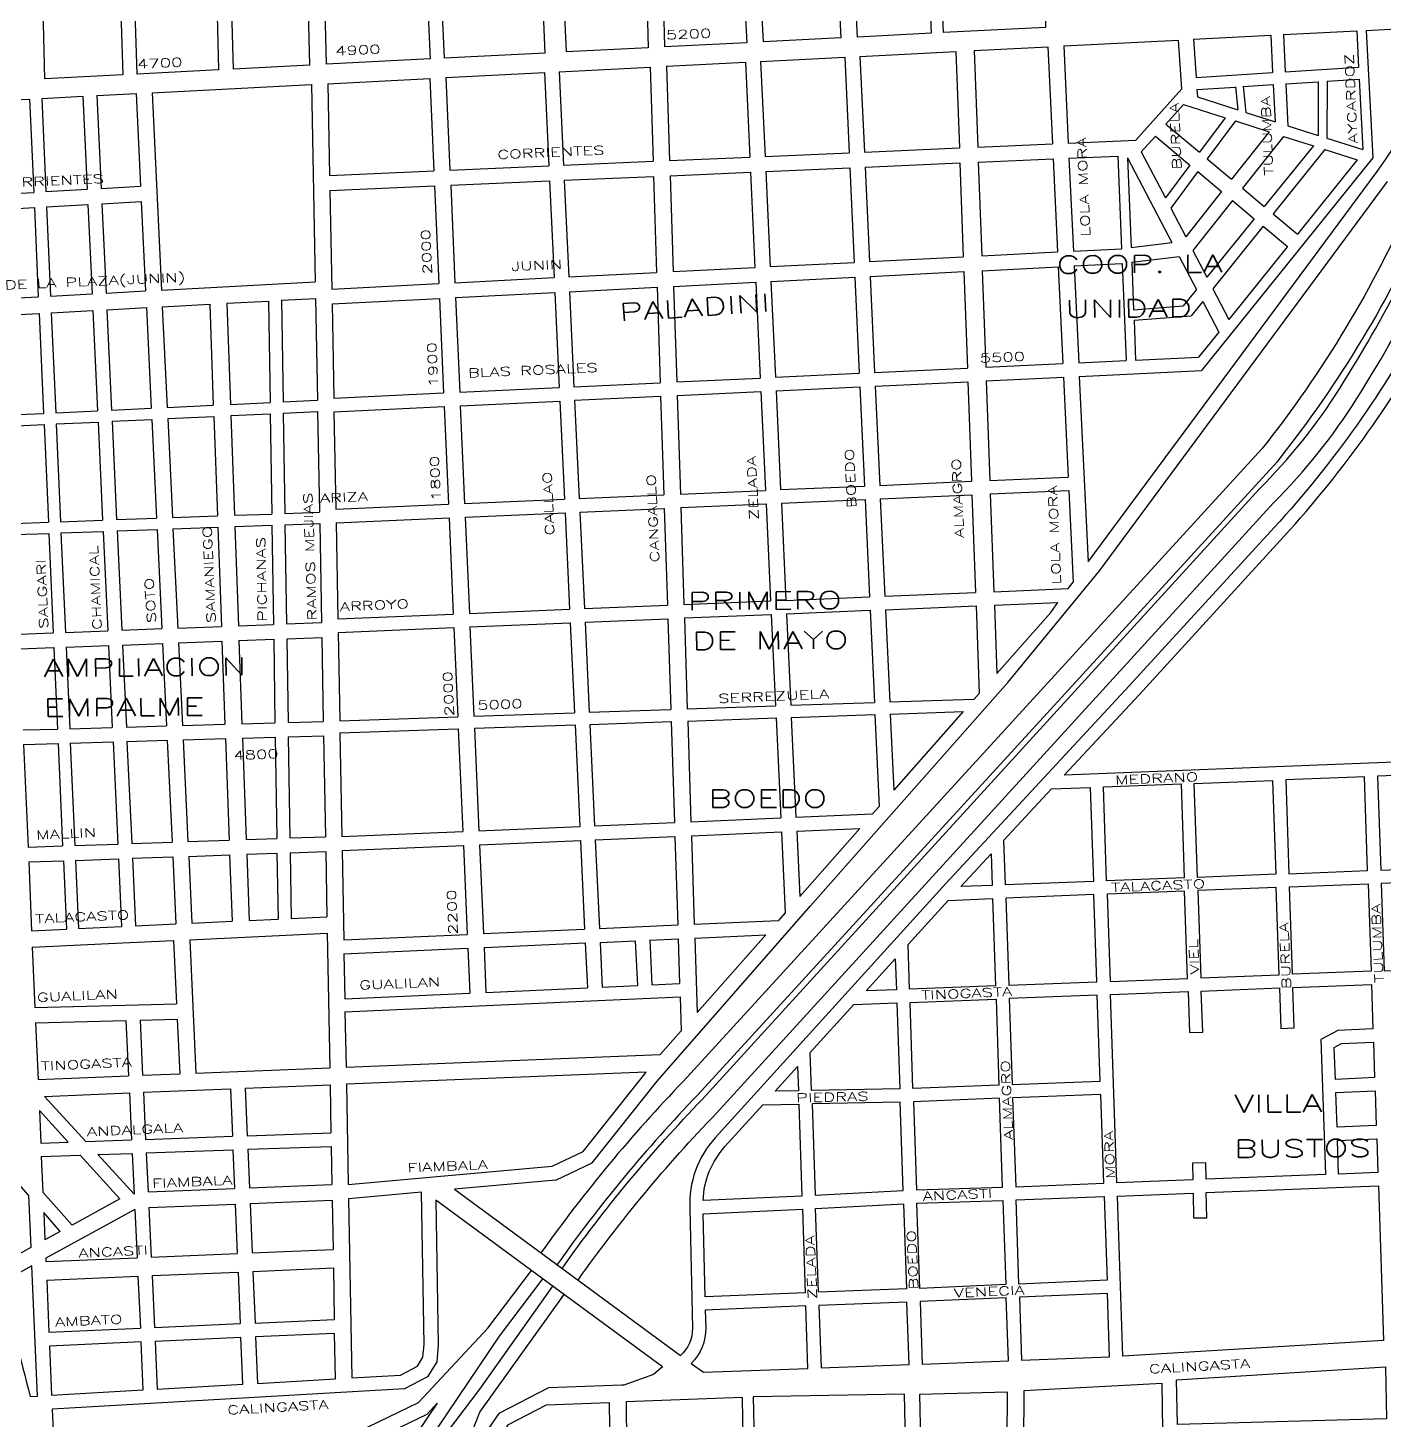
# Model space of a CAD drawing. Header units: millimetres. Extents: x 4374322 to 4409026, y 6503580 to 6534206.
# Drawn here: x 4393016 to 4394554, y 6521842 to 6523420 of the extents above; entities that cross this region are included whole.
import ezdxf

# ---------------------------------------------------------------- set-up
doc = ezdxf.new("R2010")
doc.units = ezdxf.units.MM
for name, color, linetype in [('LINEA CALLE', 252, 'Continuous'), ('NOMBRE BARRIO', 8, 'Continuous'), ('NOMBRE CALLE', 252, 'Continuous')]:
    doc.layers.add(name, color=color, linetype=linetype)
doc.styles.add('ROMANS', font='romans')

msp = doc.modelspace()

# ---------------------------------------------------------------- linework, layer by layer
at = {"layer": 'LINEA CALLE', "transparency": 33554687}
for p, q in [((4394533.6, 6523417.4), (4394621.1, 6523421.9)), ((4394190.7, 6523399.8), (4394320.3, 6523406.4)), ((4394320.3, 6523406.4), (4394324.1, 6523350.8)), ((4394337.9, 6523407.3), (4394425.5, 6523411.8)), ((4394337.9, 6523407.3), (4394340.8, 6523364.1)), ((4394425.5, 6523411.8), (4394427.6, 6523369.5)), ((4394439.7, 6523412.6), (4394522.9, 6523416.8)), ((4394439.7, 6523412.6), (4394441.8, 6523370.4)), ((4394522.9, 6523416.8), (4394525, 6523375.6)), ((4394533.6, 6523417.4), (4394541, 6523272.9)), ((4393959.7, 6523387.9), (4394068.5, 6523393.5)), ((4393959.7, 6523387.9), (4393964.7, 6523279.3)), ((4394068.5, 6523393.5), (4394072.5, 6523284.1)), ((4394089.3, 6523394.6), (4394172.7, 6523398.8)), ((4394089.3, 6523394.6), (4394093.3, 6523285)), ((4394172.7, 6523398.8), (4394177.9, 6523288.7)), ((4394190.7, 6523399.8), (4394195.9, 6523289.4)), ((4393618.7, 6523370.4), (4393721.7, 6523375.7)), ((4393721.7, 6523375.7), (4393725.1, 6523268.9)), ((4393740.5, 6523376.6), (4393829.8, 6523381.2)), ((4393740.5, 6523376.6), (4393743.9, 6523269.7)), ((4393829.8, 6523381.2), (4393834.9, 6523273.7)), ((4393847.1, 6523382.1), (4393942.4, 6523387)), ((4393847.1, 6523382.1), (4393852.1, 6523274.4)), ((4393942.4, 6523387), (4393947.4, 6523278.6)), ((4394441.8, 6523370.4), (4394525, 6523375.6)), ((4393157.2, 6523346.7), (4393338, 6523356)), ((4393338, 6523356), (4393342.1, 6523132.2)), ((4393356.6, 6523356.9), (4393472.1, 6523362.8)), ((4393356.6, 6523356.9), (4393358.5, 6523252.9)), ((4393472.1, 6523362.8), (4393476.7, 6523258)), ((4393490.4, 6523363.8), (4393601.9, 6523369.5)), ((4393490.4, 6523363.8), (4393494.9, 6523258.8)), ((4393601.9, 6523369.5), (4393606.9, 6523263.7)), ((4393618.7, 6523370.4), (4393623.7, 6523264.5)), ((4394340.8, 6523364.1), (4394427.6, 6523369.5)), ((4394442.5, 6523356.7), (4394479.2, 6523359)), ((4394442.5, 6523356.7), (4394444.9, 6523309.2)), ((4394479.2, 6523359), (4394479, 6523298.3)), ((4394489.4, 6523359.6), (4394489.1, 6523295.1)), ((4394489.4, 6523359.6), (4394525.7, 6523361.9)), ((4394525.7, 6523361.9), (4394529.8, 6523282.1)), ((4393032.1, 6523340.2), (4393078.7, 6523342.6)), ((4393032.1, 6523340.2), (4393036.8, 6523234.5)), ((4393078.7, 6523342.6), (4393083.6, 6523237.2)), ((4393094.5, 6523343.4), (4393139, 6523345.7)), ((4393094.5, 6523343.4), (4393099.5, 6523238.1)), ((4393139, 6523345.7), (4393144.1, 6523240.7)), ((4393157.2, 6523346.7), (4393167.9, 6523122.8)), ((4394324.1, 6523350.8), (4394272.4, 6523292.8)), ((4394341.7, 6523350.4), (4394385.6, 6523353.1)), ((4394341.7, 6523350.4), (4394342.3, 6523341.9)), ((4394342.3, 6523341.9), (4394388.2, 6523327.3)), ((4394385.6, 6523353.2), (4394388.2, 6523327.3)), ((4394394.2, 6523354), (4394397.2, 6523324.4)), ((4394394.3, 6523353.7), (4394428.3, 6523355.8)), ((4394428.3, 6523355.8), (4394430.4, 6523313.8)), ((4392980.2, 6523337.6), (4393018.3, 6523339.5)), ((4393018.3, 6523339.5), (4393023, 6523233.7)), ((4394326.6, 6523333.4), (4394306.6, 6523311)), ((4394326.6, 6523333.4), (4394373.8, 6523318.3)), ((4394397.2, 6523324.4), (4394430.4, 6523313.8)), ((4394306.6, 6523311), (4394344.6, 6523279.2)), ((4394373.8, 6523318.3), (4394344.6, 6523279.2)), ((4394385.5, 6523314.6), (4394353.5, 6523271.7)), ((4394385.5, 6523314.6), (4394423.5, 6523302.5)), ((4394444.9, 6523309.2), (4394479, 6523298.3)), ((4394195.9, 6523289.4), (4394272.4, 6523292.8)), ((4394294.6, 6523297.5), (4394278.7, 6523279.6)), ((4394294.6, 6523297.5), (4394333.8, 6523264.6)), ((4394423.5, 6523302.5), (4394380.9, 6523248.8)), ((4394440, 6523297.2), (4394393.3, 6523238.4)), ((4394440, 6523297.2), (4394473.8, 6523286.5)), ((4394489.1, 6523295.1), (4394529.8, 6523282.1)), ((4393852.1, 6523274.4), (4393947.4, 6523278.6)), ((4393964.7, 6523279.3), (4394072.5, 6523284.1)), ((4394093.3, 6523285), (4394177.9, 6523288.7)), ((4394278.7, 6523279.6), (4394306, 6523227.3)), ((4394473.8, 6523286.5), (4394418, 6523217.8)), ((4394486.7, 6523282.3), (4394428.1, 6523209.3)), ((4394486.7, 6523282.3), (4394523.5, 6523270.6)), ((4393494.9, 6523258.8), (4393606.9, 6523263.7)), ((4393623.7, 6523264.5), (4393725.1, 6523268.9)), ((4393743.9, 6523269.7), (4393834.9, 6523273.7)), ((4393852.9, 6523257.4), (4393948.2, 6523261.5)), ((4393948.2, 6523261.5), (4393953.1, 6523154.3)), ((4393965.5, 6523262.3), (4394073.1, 6523267)), ((4393965.5, 6523262.3), (4393970.4, 6523155.2)), ((4394073.1, 6523267), (4394076.9, 6523160.6)), ((4394093.9, 6523267.9), (4394178.7, 6523271.6)), ((4394093.9, 6523267.9), (4394097.8, 6523161.7)), ((4394178.7, 6523271.6), (4394183.7, 6523166.1)), ((4394196.7, 6523272.4), (4394252.2, 6523274.8)), ((4394196.7, 6523272.4), (4394201.7, 6523167)), ((4394252.2, 6523274.8), (4394256.4, 6523169.8)), ((4394263.1, 6523273), (4394313.3, 6523177)), ((4394263.1, 6523273), (4394267.1, 6523171.3)), ((4394333.8, 6523264.6), (4394306, 6523227.3)), ((4394541, 6523272.9), (4394347, 6523031.6)), ((4394353.5, 6523271.7), (4394380.9, 6523248.8)), ((4394523.5, 6523270.6), (4394455.6, 6523186.2)), ((4393358.5, 6523252.9), (4393476.7, 6523258)), ((4393495.7, 6523241.8), (4393607.7, 6523246.7)), ((4393607.7, 6523246.7), (4393612.9, 6523137)), ((4393624.5, 6523247.4), (4393725.7, 6523251.8)), ((4393624.5, 6523247.4), (4393629.6, 6523137.8)), ((4393725.7, 6523251.8), (4393729.2, 6523142.9)), ((4393744.5, 6523252.6), (4393835.7, 6523256.6)), ((4393744.5, 6523252.6), (4393748, 6523143.9)), ((4393835.7, 6523256.6), (4393840.7, 6523148.6)), ((4393852.9, 6523257.4), (4393858, 6523149.5)), ((4394218.4, 6522814.7), (4394545.9, 6523257.3)), ((4394342.7, 6523257.2), (4394312, 6523215.9)), ((4394342.7, 6523257.2), (4394369.7, 6523234.6)), ((4392984.8, 6523231.5), (4393023, 6523233.7)), ((4393036.8, 6523234.5), (4393083.6, 6523237.2)), ((4393099.5, 6523238.1), (4393144.1, 6523240.7)), ((4393358.8, 6523235.8), (4393477.4, 6523241)), ((4393358.8, 6523235.8), (4393360.8, 6523124.1)), ((4393477.4, 6523241), (4393482.2, 6523130.3)), ((4393495.7, 6523241.8), (4393500.5, 6523131.2)), ((4394369.7, 6523234.6), (4394329, 6523183.4)), ((4394393.3, 6523238.4), (4394418, 6523217.8)), ((4392985.5, 6523214.2), (4393023.8, 6523216.4)), ((4393023.8, 6523216.4), (4393028.2, 6523115.3)), ((4393037.5, 6523217.2), (4393084.4, 6523219.9)), ((4393037.5, 6523217.2), (4393042, 6523116)), ((4393084.4, 6523219.9), (4393089.1, 6523118.6)), ((4393100.3, 6523220.8), (4393144.9, 6523223.4)), ((4393100.3, 6523220.8), (4393105, 6523119.4)), ((4393144.9, 6523223.4), (4393149.8, 6523121.9)), ((4394312, 6523215.9), (4394329, 6523183.4)), ((4394382.1, 6523224.3), (4394337.2, 6523167.7)), ((4394382.1, 6523224.3), (4394406.6, 6523203.7)), ((4394406.6, 6523203.7), (4394352.9, 6523137.6)), ((4394428.1, 6523209.3), (4394455.6, 6523186.2)), ((4394416.7, 6523195.2), (4394359.8, 6523124.4)), ((4394416.7, 6523195.2), (4394444.3, 6523172.2)), ((4394201.7, 6523167), (4394256.4, 6523169.8)), ((4394267.1, 6523171.3), (4394313.3, 6523177)), ((4394337.2, 6523167.7), (4394352.9, 6523137.6)), ((4394444.3, 6523172.2), (4394378, 6523089.6)), ((4393858, 6523149.5), (4393953.1, 6523154.3)), ((4393970.4, 6523155.2), (4394076.9, 6523160.6)), ((4394097.8, 6523161.7), (4394183.7, 6523166.1)), ((4394202.5, 6523150.2), (4394257.1, 6523153)), ((4394257.1, 6523153), (4394261.4, 6523042.9)), ((4394267.8, 6523154.5), (4394321.6, 6523161.1)), ((4394267.8, 6523154.5), (4394270, 6523100.5)), ((4394321.6, 6523161.1), (4394341.3, 6523123.4)), ((4393500.5, 6523131.2), (4393612.9, 6523137)), ((4393629.6, 6523137.8), (4393729.2, 6523142.9)), ((4393748, 6523143.9), (4393840.7, 6523148.6)), ((4393858.8, 6523132.7), (4393953.9, 6523137.6)), ((4393953.9, 6523137.6), (4393958.9, 6523028.6)), ((4393971.2, 6523138.4), (4394077.5, 6523143.9)), ((4393971.2, 6523138.4), (4393976.2, 6523029.4)), ((4394077.5, 6523143.9), (4394081.5, 6523034.4)), ((4394098.4, 6523144.9), (4394184.5, 6523149.3)), ((4394098.4, 6523144.9), (4394102.3, 6523035.4)), ((4394184.5, 6523149.3), (4394189.7, 6523039.5)), ((4394202.5, 6523150.2), (4394207.7, 6523040.4)), ((4393105, 6523119.4), (4393149.8, 6523121.9)), ((4393167.9, 6523122.8), (4393342.1, 6523132.2)), ((4393360.8, 6523124.1), (4393482.2, 6523130.3)), ((4393501.3, 6523114.5), (4393613.7, 6523120.2)), ((4393613.7, 6523120.2), (4393618.7, 6523012.4)), ((4393630.4, 6523121), (4393729.7, 6523126.1)), ((4393630.4, 6523121), (4393635.5, 6523013.2)), ((4393729.7, 6523126.1), (4393733.2, 6523017.8)), ((4393748.5, 6523127.1), (4393841.5, 6523131.8)), ((4393748.5, 6523127.1), (4393752, 6523018.7)), ((4393841.5, 6523131.8), (4393846.6, 6523023.2)), ((4393858.8, 6523132.7), (4393863.9, 6523024)), ((4394341.3, 6523123.4), (4394326.3, 6523104.9)), ((4394359.8, 6523124.4), (4394378, 6523089.6)), ((4392989.8, 6523113.2), (4393028.2, 6523115.3)), ((4393042, 6523116), (4393089.1, 6523118.6)), ((4393168.8, 6523104), (4393222.5, 6523106.9)), ((4393168.8, 6523104), (4393174.3, 6522989.8)), ((4393222.5, 6523106.9), (4393226.6, 6522992.3)), ((4393241.8, 6523107.9), (4393289.2, 6523110.5)), ((4393241.8, 6523107.9), (4393246, 6522993.2)), ((4393289.2, 6523110.5), (4393291, 6522995.4)), ((4393303.9, 6523111.3), (4393342.5, 6523113.4)), ((4393303.9, 6523111.3), (4393305.7, 6522996.1)), ((4393342.5, 6523113.4), (4393344.6, 6522998)), ((4393361.2, 6523107.3), (4393483, 6523113.5)), ((4393361.2, 6523107.3), (4393363.1, 6523000.3)), ((4393483, 6523113.5), (4393487.7, 6523006.2)), ((4393501.3, 6523114.5), (4393506, 6523007)), ((4394270, 6523100.5), (4394326.3, 6523104.9)), ((4394348.3, 6523110.1), (4394335.2, 6523093.7)), ((4394348.3, 6523110.1), (4394366.4, 6523075.3)), ((4392990.6, 6523094.4), (4393029.1, 6523096.5)), ((4393029.1, 6523096.5), (4393034.1, 6522983.1)), ((4393042.9, 6523097.2), (4393090, 6523099.7)), ((4393042.9, 6523097.2), (4393047.9, 6522983.8)), ((4393090, 6523099.7), (4393095.3, 6522986)), ((4393105.9, 6523100.6), (4393150.7, 6523103)), ((4393105.9, 6523100.6), (4393111.2, 6522986.8)), ((4393150.7, 6523103), (4393156.2, 6522989)), ((4394270.4, 6523088.7), (4394335.2, 6523093.7)), ((4394270.4, 6523088.7), (4394272.2, 6523043.4)), ((4394366.4, 6523075.3), (4394343.6, 6523046.8)), ((4394207.7, 6523040.4), (4394261.4, 6523042.9)), ((4394272.2, 6523043.4), (4394343.6, 6523046.8)), ((4393863.9, 6523024), (4393958.9, 6523028.6)), ((4393976.2, 6523029.4), (4394081.5, 6523034.4)), ((4394102.3, 6523035.4), (4394189.7, 6523039.5)), ((4394208.4, 6523025), (4394347, 6523031.6)), ((4394208.4, 6523025), (4394218.4, 6522814.7)), ((4393506, 6523007), (4393618.7, 6523012.4)), ((4393635.5, 6523013.2), (4393733.2, 6523017.8)), ((4393752, 6523018.7), (4393846.6, 6523023.2)), ((4393864.6, 6523008.7), (4393959.6, 6523013.2)), ((4393864.6, 6523008.7), (4393869.8, 6522896.6)), ((4393959.6, 6523013.2), (4393964.8, 6522900.7)), ((4393976.9, 6523014), (4394082.1, 6523019)), ((4393976.9, 6523014), (4393982.1, 6522901.5)), ((4394082.1, 6523019), (4394086.2, 6522906.1)), ((4394102.9, 6523020), (4394190.4, 6523024.2)), ((4394102.9, 6523020), (4394107, 6522907)), ((4394190.4, 6523024.2), (4394195.8, 6522910.9)), ((4393246, 6522993.2), (4393291, 6522995.4)), ((4393305.7, 6522996.1), (4393344.6, 6522998)), ((4393363.1, 6523000.3), (4393487.7, 6523006.2)), ((4393506.6, 6522991.7), (4393619.4, 6522997.1)), ((4393619.4, 6522997.1), (4393624.7, 6522885.8)), ((4393636.2, 6522997.9), (4393733.7, 6523002.5)), ((4393636.2, 6522997.9), (4393641.4, 6522886.5)), ((4393733.7, 6523002.5), (4393737.3, 6522890.7)), ((4393752.5, 6523003.4), (4393847.3, 6523007.9)), ((4393752.5, 6523003.4), (4393756.1, 6522891.6)), ((4393847.3, 6523007.9), (4393852.6, 6522895.8)), ((4392995.5, 6522981.3), (4393034.1, 6522983.1)), ((4393047.9, 6522983.8), (4393095.3, 6522986)), ((4393111.2, 6522986.8), (4393156.2, 6522989)), ((4393174.3, 6522989.8), (4393226.6, 6522992.3)), ((4393174.9, 6522977.1), (4393227.1, 6522979.6)), ((4393174.9, 6522977.1), (4393180.3, 6522864.9)), ((4393227.1, 6522979.6), (4393231.2, 6522866.8)), ((4393246.5, 6522980.5), (4393291.2, 6522982.7)), ((4393246.5, 6522980.5), (4393250.6, 6522867.5)), ((4393291.2, 6522982.7), (4393292.9, 6522869)), ((4393305.9, 6522983.4), (4393344.8, 6522985.2)), ((4393305.9, 6522983.4), (4393307.6, 6522869.6)), ((4393344.8, 6522985.2), (4393346.9, 6522871)), ((4393363.4, 6522984.9), (4393488.3, 6522990.9)), ((4393363.4, 6522984.9), (4393365.4, 6522874.4)), ((4393488.3, 6522990.9), (4393493.2, 6522880)), ((4393506.6, 6522991.7), (4393511.5, 6522880.8)), ((4392996.1, 6522968.6), (4393034.7, 6522970.4)), ((4393034.7, 6522970.4), (4393039.6, 6522859.7)), ((4393048.5, 6522971.1), (4393095.9, 6522973.3)), ((4393048.5, 6522971.1), (4393053.4, 6522860.3)), ((4393095.9, 6522973.3), (4393101.1, 6522862)), ((4393111.8, 6522974.1), (4393156.8, 6522976.2)), ((4393111.8, 6522974.1), (4393117, 6522862.6)), ((4393156.8, 6522976.2), (4393162.2, 6522864.2)), ((4393869.8, 6522896.6), (4393964.8, 6522900.7)), ((4393982.1, 6522901.5), (4394086.2, 6522906.1)), ((4394107, 6522907), (4394195.8, 6522910.9)), ((4393511.5, 6522880.8), (4393624.7, 6522885.8)), ((4393641.4, 6522886.5), (4393737.3, 6522890.7)), ((4393756.1, 6522891.6), (4393852.6, 6522895.8)), ((4393870.6, 6522881.2), (4393965.5, 6522885.4)), ((4393965.5, 6522885.4), (4393970.6, 6522775.1)), ((4393982.8, 6522886.2), (4394086.7, 6522890.7)), ((4393982.8, 6522886.2), (4393987.9, 6522775.8)), ((4394086.7, 6522890.7), (4394090.7, 6522780.1)), ((4394107.5, 6522891.7), (4394196.5, 6522895.6)), ((4394107.5, 6522891.7), (4394111.6, 6522780.9)), ((4394196.5, 6522895.6), (4394201.4, 6522791.8)), ((4393180.3, 6522864.9), (4393231.2, 6522866.8)), ((4393250.6, 6522867.5), (4393292.9, 6522869)), ((4393307.6, 6522869.6), (4393346.9, 6522871)), ((4393365.4, 6522874.4), (4393493.2, 6522880)), ((4393512.2, 6522865.5), (4393625.4, 6522870.5)), ((4393625.4, 6522870.5), (4393630.5, 6522761)), ((4393642.2, 6522871.2), (4393737.8, 6522875.4)), ((4393642.2, 6522871.2), (4393647.3, 6522761.7)), ((4393737.8, 6522875.4), (4393741.4, 6522765.6)), ((4393756.6, 6522876.2), (4393853.3, 6522880.5)), ((4393756.6, 6522876.2), (4393760.2, 6522766.3)), ((4393853.3, 6522880.5), (4393858.4, 6522770.4)), ((4393870.6, 6522881.2), (4393875.7, 6522771.1)), ((4393000.8, 6522858.3), (4393039.6, 6522859.7)), ((4393053.4, 6522860.3), (4393101.1, 6522862)), ((4393117, 6522862.6), (4393162.2, 6522864.2)), ((4393117.6, 6522849.9), (4393162.8, 6522851.5)), ((4393162.8, 6522851.5), (4393168.2, 6522739)), ((4393180.9, 6522852.2), (4393231.6, 6522854.1)), ((4393180.9, 6522852.2), (4393186.3, 6522739.6)), ((4393231.6, 6522854.1), (4393235.7, 6522741.5)), ((4393251, 6522854.8), (4393293.1, 6522856.3)), ((4393251, 6522854.8), (4393255.1, 6522742.3)), ((4393293.1, 6522856.3), (4393294.8, 6522743.8)), ((4393307.8, 6522856.8), (4393347.2, 6522858.3)), ((4393307.8, 6522856.8), (4393309.6, 6522744.3)), ((4393347.2, 6522858.3), (4393349.3, 6522745.9)), ((4393365.7, 6522859.1), (4393493.9, 6522864.7)), ((4393365.7, 6522859.1), (4393367.7, 6522750.1)), ((4393493.9, 6522864.7), (4393498.6, 6522755.5)), ((4393512.2, 6522865.5), (4393516.9, 6522756.3)), ((4393001.3, 6522845.6), (4393040.1, 6522847)), ((4393040.1, 6522847), (4393045.1, 6522734.3)), ((4393053.9, 6522847.5), (4393101.7, 6522849.3)), ((4393053.9, 6522847.5), (4393058.9, 6522734.8)), ((4393101.7, 6522849.3), (4393107, 6522736.6)), ((4393117.6, 6522849.9), (4393122.9, 6522737.2)), ((4394195.9, 6522784.4), (4394201.4, 6522791.8)), ((4393875.7, 6522771.1), (4393970.6, 6522775.1)), ((4393987.9, 6522775.8), (4394090.7, 6522780.1)), ((4394111.6, 6522780.9), (4394195.9, 6522784.4)), ((4393516.9, 6522756.3), (4393630.5, 6522761)), ((4393647.3, 6522761.7), (4393741.4, 6522765.6)), ((4393760.2, 6522766.3), (4393858.4, 6522770.4)), ((4393876.4, 6522755.9), (4393971.3, 6522759.8)), ((4393971.3, 6522759.8), (4393976.1, 6522655.3)), ((4393988.6, 6522760.5), (4394091.3, 6522764.8)), ((4393988.6, 6522760.5), (4393993.4, 6522655.9)), ((4394091.3, 6522764.8), (4394094.9, 6522665.6)), ((4394112.1, 6522765.6), (4394184.2, 6522768.6)), ((4394112.1, 6522765.6), (4394114.9, 6522688.3)), ((4394176, 6522757.5), (4394114.9, 6522688.3)), ((4394176, 6522757.5), (4394184.2, 6522768.6)), ((4393186.3, 6522739.6), (4393235.7, 6522741.5)), ((4393255.1, 6522742.3), (4393294.8, 6522743.8)), ((4393309.6, 6522744.3), (4393349.3, 6522745.9)), ((4393367.7, 6522750.1), (4393498.6, 6522755.5)), ((4393368, 6522734.8), (4393499.3, 6522740.2)), ((4393499.3, 6522740.2), (4393503.7, 6522639.1)), ((4393517.6, 6522741), (4393631.3, 6522745.7)), ((4393517.6, 6522741), (4393522, 6522639.8)), ((4393631.3, 6522745.7), (4393636.1, 6522643.7)), ((4393648, 6522746.4), (4393741.9, 6522750.3)), ((4393648, 6522746.4), (4393652.8, 6522644.2)), ((4393741.9, 6522750.3), (4393745.2, 6522647.4)), ((4393760.7, 6522751.1), (4393859.2, 6522755.1)), ((4393760.7, 6522751.1), (4393764, 6522648)), ((4393859.2, 6522755.1), (4393864, 6522651.5)), ((4393876.4, 6522755.9), (4393881.3, 6522652.1)), ((4393006.2, 6522732.8), (4393045.1, 6522734.3)), ((4393058.9, 6522734.8), (4393107, 6522736.6)), ((4393122.9, 6522737.2), (4393168.2, 6522739)), ((4393187.1, 6522722.8), (4393236.3, 6522724.7)), ((4393236.3, 6522724.7), (4393239.7, 6522630.6)), ((4393255.7, 6522725.5), (4393295.1, 6522727)), ((4393255.7, 6522725.5), (4393259.1, 6522631.2)), ((4393295.1, 6522727), (4393296.5, 6522632.3)), ((4393309.8, 6522727.5), (4393349.6, 6522729)), ((4393309.8, 6522727.5), (4393311.3, 6522632.7)), ((4393349.6, 6522729), (4393351.3, 6522633.8)), ((4393368, 6522734.8), (4393369.9, 6522634.6)), ((4393006.9, 6522716), (4393045.9, 6522717.5)), ((4393045.9, 6522717.5), (4393050, 6522625.2)), ((4393059.7, 6522718), (4393107.8, 6522719.8)), ((4393059.7, 6522718), (4393063.8, 6522625.6)), ((4393107.8, 6522719.8), (4393112.1, 6522627)), ((4393123.6, 6522720.4), (4393169, 6522722.1)), ((4393123.6, 6522720.4), (4393128, 6522627.4)), ((4393169, 6522722.1), (4393173.5, 6522628.7)), ((4393187.1, 6522722.8), (4393191.6, 6522629.2)), ((4394094.9, 6522665.6), (4394089.2, 6522659.2)), ((4393652.8, 6522644.2), (4393745.2, 6522647.4)), ((4393764, 6522648), (4393864, 6522651.5)), ((4393881.3, 6522652.1), (4393976.1, 6522655.3)), ((4393993.4, 6522655.9), (4394089.2, 6522659.2)), ((4393191.6, 6522629.2), (4393239.7, 6522630.6)), ((4393259.1, 6522631.2), (4393296.5, 6522632.3)), ((4393311.3, 6522632.7), (4393351.3, 6522633.8)), ((4393369.9, 6522634.6), (4393503.7, 6522639.1)), ((4393522, 6522639.8), (4393636.1, 6522643.7)), ((4393522.6, 6522626), (4393636.7, 6522629.9)), ((4393636.7, 6522629.9), (4393642.1, 6522514.8)), ((4393653.5, 6522630.4), (4393745.6, 6522633.6)), ((4393653.5, 6522630.4), (4393658.9, 6522515.5)), ((4393745.6, 6522633.6), (4393749.3, 6522519.3)), ((4393764.4, 6522634.2), (4393864.7, 6522637.7)), ((4393764.4, 6522634.2), (4393768.1, 6522520.1)), ((4393864.7, 6522637.7), (4393870, 6522524.5)), ((4393881.9, 6522638.3), (4393976.7, 6522641.5)), ((4393881.9, 6522638.3), (4393887.2, 6522525.2)), ((4393976.7, 6522641.5), (4393981.5, 6522537.3)), ((4393994, 6522642.1), (4394076.6, 6522644.9)), ((4393994, 6522642.1), (4393998, 6522556)), ((4394076.6, 6522644.9), (4393998, 6522556)), ((4393010.9, 6522624.1), (4393050, 6522625.2)), ((4393063.8, 6522625.6), (4393112.1, 6522627)), ((4393128, 6522627.4), (4393173.5, 6522628.7)), ((4393192.4, 6522612.9), (4393240.3, 6522614.3)), ((4393240.3, 6522614.3), (4393244.5, 6522499.3)), ((4393259.7, 6522614.9), (4393296.8, 6522615.9)), ((4393259.7, 6522614.9), (4393263.9, 6522500)), ((4393296.8, 6522615.9), (4393298.6, 6522501.2)), ((4393311.5, 6522616.4), (4393351.6, 6522617.5)), ((4393311.5, 6522616.4), (4393313.3, 6522501.7)), ((4393351.6, 6522617.5), (4393353.7, 6522503.1)), ((4393370.1, 6522620.7), (4393504.3, 6522625.3)), ((4393370.1, 6522620.7), (4393372.3, 6522503.2)), ((4393504.3, 6522625.3), (4393509.4, 6522509.1)), ((4393522.6, 6522626), (4393527.7, 6522509.9)), ((4393011.6, 6522607.7), (4393050.7, 6522608.9)), ((4393011.6, 6522607.7), (4393016.6, 6522491.3)), ((4393050.7, 6522608.9), (4393055.8, 6522492.6)), ((4393064.5, 6522609.3), (4393112.9, 6522610.7)), ((4393064.5, 6522609.3), (4393069.6, 6522493.1)), ((4393112.9, 6522610.7), (4393118.3, 6522494.8)), ((4393128.7, 6522611.1), (4393174.3, 6522612.4)), ((4393128.7, 6522611.1), (4393134.2, 6522495.4)), ((4393174.3, 6522612.4), (4393179.8, 6522497)), ((4393192.4, 6522612.9), (4393197.9, 6522497.7)), ((4393981.5, 6522537.3), (4393974.1, 6522528.9)), ((4393658.9, 6522515.5), (4393749.3, 6522519.3)), ((4393768.1, 6522520.1), (4393870, 6522524.5)), ((4393887.2, 6522525.2), (4393974.1, 6522528.9)), ((4394105.8, 6522534.6), (4394105.8, 6522534.6)), ((4393372.3, 6522503.2), (4393509.4, 6522509.1)), ((4393527.7, 6522509.9), (4393642.1, 6522514.8)), ((4393659.6, 6522499.6), (4393749.8, 6522503.4)), ((4393749.8, 6522503.4), (4393753.1, 6522403.1)), ((4393768.6, 6522504.2), (4393870.7, 6522508.6)), ((4393768.6, 6522504.2), (4393771.9, 6522403.9)), ((4393870.7, 6522508.6), (4393875, 6522416.8)), ((4393888, 6522509.3), (4393959.5, 6522512.4)), ((4393888, 6522509.3), (4393891.5, 6522435.4)), ((4393959.5, 6522512.4), (4393891.5, 6522435.4)), ((4393016.6, 6522491.3), (4393055.8, 6522492.6)), ((4393069.6, 6522493.1), (4393118.3, 6522494.8)), ((4393134.2, 6522495.4), (4393179.8, 6522497)), ((4393197.9, 6522497.7), (4393244.5, 6522499.3)), ((4393263.9, 6522500), (4393298.6, 6522501.2)), ((4393313.3, 6522501.7), (4393353.7, 6522503.1)), ((4393372.6, 6522487.3), (4393510.1, 6522493.2)), ((4393510.1, 6522493.2), (4393514.5, 6522392.4)), ((4393528.4, 6522494), (4393642.9, 6522498.9)), ((4393528.4, 6522494), (4393532.8, 6522393.2)), ((4393642.9, 6522498.9), (4393647.6, 6522398.3)), ((4393659.6, 6522499.6), (4393664.4, 6522399.1)), ((4393017.3, 6522474.5), (4393056.6, 6522475.8)), ((4393017.3, 6522474.5), (4393020.6, 6522396.5)), ((4393056.6, 6522475.8), (4393060, 6522398.4)), ((4393070.4, 6522476.3), (4393119.1, 6522478)), ((4393070.4, 6522476.3), (4393073.8, 6522399)), ((4393119.1, 6522478), (4393122.6, 6522401.3)), ((4393134.9, 6522478.6), (4393180.6, 6522480.2)), ((4393134.9, 6522478.6), (4393138.5, 6522402.1)), ((4393180.6, 6522480.2), (4393184.3, 6522404.2)), ((4393198.8, 6522480.8), (4393245.1, 6522482.5)), ((4393198.8, 6522480.8), (4393202.4, 6522405.1)), ((4393245.1, 6522482.5), (4393247.8, 6522407.2)), ((4393264.5, 6522483.2), (4393298.8, 6522484.4)), ((4393264.5, 6522483.2), (4393267.2, 6522408.2)), ((4393298.8, 6522484.4), (4393300, 6522409.7)), ((4393313.6, 6522484.9), (4393354, 6522486.3)), ((4393313.6, 6522484.9), (4393314.7, 6522410.4)), ((4393354, 6522486.3), (4393355.4, 6522412.3)), ((4393372.6, 6522487.3), (4393374.4, 6522386.1)), ((4393267.2, 6522408.2), (4393300, 6522409.7)), ((4393314.7, 6522410.4), (4393355.4, 6522412.3)), ((4393875, 6522416.8), (4393867.5, 6522408.2)), ((4393020.6, 6522396.5), (4393060, 6522398.4)), ((4393073.8, 6522399), (4393122.6, 6522401.3)), ((4393138.5, 6522402.1), (4393184.3, 6522404.2)), ((4393199.8, 6522386.3), (4393355.7, 6522393.6)), ((4393202.4, 6522405.1), (4393247.8, 6522407.2)), ((4393355.7, 6522393.6), (4393358.6, 6522241.1)), ((4393532.8, 6522393.2), (4393647.6, 6522398.3)), ((4393664.4, 6522399.1), (4393753.1, 6522403.1)), ((4393771.9, 6522403.9), (4393867.5, 6522408.2)), ((4393021.4, 6522377.9), (4393123.5, 6522382.7)), ((4393021.4, 6522377.9), (4393024.4, 6522309.3)), ((4393123.5, 6522382.7), (4393181.5, 6522385.4)), ((4393181.5, 6522385.4), (4393184.8, 6522313.7)), ((4393199.8, 6522386.3), (4393206.9, 6522235)), ((4393374.4, 6522386.1), (4393514.5, 6522392.4)), ((4393533.5, 6522377.4), (4393648.3, 6522382.6)), ((4393533.5, 6522377.4), (4393535.7, 6522326.5)), ((4393648.3, 6522382.6), (4393650.7, 6522331.7)), ((4393665.1, 6522383.3), (4393705, 6522385.1)), ((4393665.1, 6522383.3), (4393667.5, 6522332.5)), ((4393705, 6522385.2), (4393707.4, 6522334.3)), ((4393721.4, 6522385.8), (4393753.6, 6522387.3)), ((4393721.4, 6522386), (4393723.8, 6522335.1)), ((4393753.6, 6522387.3), (4393755.2, 6522336.5)), ((4393772.4, 6522388.1), (4393852.9, 6522391.8)), ((4393772.4, 6522388.1), (4393775.1, 6522303.6)), ((4393852.9, 6522391.8), (4393775.1, 6522303.6)), ((4393374.7, 6522370.3), (4393515.2, 6522376.6)), ((4393374.7, 6522370.3), (4393375.7, 6522319.2)), ((4393515.2, 6522376.6), (4393517.4, 6522325.7)), ((4393535.7, 6522326.5), (4393650.7, 6522331.7)), ((4393667.5, 6522332.5), (4393707.4, 6522334.3)), ((4393723.8, 6522335.1), (4393755.2, 6522336.5)), ((4393375.7, 6522319.2), (4393517.4, 6522325.7)), ((4393375.9, 6522304.4), (4393755.7, 6522321.7)), ((4393755.7, 6522321.7), (4393756.9, 6522283.1)), ((4393024.4, 6522309.3), (4393126.8, 6522312.1)), ((4393126.8, 6522312.1), (4393184.8, 6522313.7)), ((4393375.9, 6522304.4), (4393377.1, 6522241.9)), ((4393025.1, 6522292), (4393127.6, 6522294.8)), ((4393025.1, 6522292), (4393027.9, 6522227.8)), ((4393127.6, 6522294.8), (4393130.6, 6522231.9)), ((4393143.5, 6522295.2), (4393185.6, 6522296.4)), ((4393143.5, 6522295.2), (4393146.4, 6522232.6)), ((4393185.6, 6522296.4), (4393188.6, 6522234.3)), ((4393756.9, 6522283.1), (4393733.2, 6522256.3)), ((4393377.1, 6522241.9), (4393733.2, 6522256.3)), ((4393206.9, 6522235), (4393358.6, 6522241.1)), ((4393027.9, 6522227.8), (4393130.6, 6522231.9)), ((4393146.4, 6522232.6), (4393188.6, 6522234.3)), ((4393262.9, 6522217.9), (4393358.9, 6522221.8)), ((4393358.9, 6522221.8), (4393359.9, 6522167.3)), ((4393377.5, 6522222.5), (4393379.6, 6522108.6)), ((4393035.4, 6522208.7), (4393131.5, 6522212.6)), ((4393035.4, 6522208.7), (4393082.2, 6522157.5)), ((4393131.5, 6522212.6), (4393133.9, 6522159.3)), ((4393147.3, 6522213.3), (4393246.1, 6522217.2)), ((4393147.3, 6522213.3), (4393149.8, 6522159.9)), ((4393246.1, 6522217.2), (4393248.3, 6522163.4)), ((4393262.9, 6522217.9), (4393265.1, 6522164)), ((4393029.4, 6522192.7), (4393031, 6522155.7)), ((4393029.4, 6522192.7), (4393062.2, 6522156.8)), ((4393031, 6522155.7), (4393062.2, 6522156.8)), ((4393082.2, 6522157.5), (4393133.9, 6522159.3)), ((4393149.8, 6522159.9), (4393248.3, 6522163.4)), ((4393265.1, 6522164), (4393359.9, 6522167.3)), ((4393031.6, 6522140.4), (4393075.7, 6522142)), ((4393031.6, 6522140.4), (4393033.4, 6522100)), ((4393075.7, 6522142), (4393120.8, 6522092.6)), ((4393095.7, 6522142.7), (4393134.7, 6522144)), ((4393095.7, 6522142.7), (4393136.8, 6522097.7)), ((4393134.7, 6522144), (4393136.8, 6522097.7)), ((4393150.5, 6522144.6), (4393248.9, 6522148.1)), ((4393150.5, 6522144.6), (4393152.6, 6522100.3)), ((4393248.9, 6522148.1), (4393250.8, 6522104.3)), ((4393265.7, 6522148.7), (4393360.2, 6522152)), ((4393265.7, 6522148.7), (4393267.5, 6522105)), ((4393360.2, 6522152), (4393361, 6522108.9)), ((4393017.2, 6522096.5), (4392987, 6522130.9)), ((4393267.5, 6522105), (4393361, 6522108.9)), ((4393017.2, 6522096.5), (4393019.8, 6522037.2)), ((4393033.4, 6522100), (4393066.5, 6522062.8)), ((4393152.6, 6522100.3), (4393250.8, 6522104.3)), ((4393137.6, 6522080.5), (4393036.6, 6522025.1)), ((4393120.8, 6522092.6), (4393066.5, 6522062.8)), ((4393137.6, 6522080.5), (4393140.2, 6522025.6)), ((4393153.4, 6522082.5), (4393251.5, 6522086.5)), ((4393153.4, 6522082.5), (4393156.1, 6522026.3)), ((4393251.5, 6522086.5), (4393253.8, 6522030.4)), ((4393268.3, 6522087.2), (4393361.3, 6522091.1)), ((4393268.3, 6522087.2), (4393270.6, 6522031.1)), ((4393361.3, 6522091.1), (4393362.4, 6522035)), ((4393034.4, 6522076.9), (4393035.7, 6522045.9)), ((4393053.1, 6522055.4), (4393034.4, 6522076.9)), ((4393053.1, 6522055.4), (4393035.7, 6522045.9)), ((4393019.8, 6522037.2), (4392974.7, 6522012.4)), ((4393156.1, 6522026.3), (4393253.8, 6522030.4)), ((4393270.6, 6522031.1), (4393362.4, 6522035)), ((4393036.6, 6522025.1), (4393036.8, 6522021.3)), ((4393036.8, 6522021.3), (4393140.2, 6522025.6)), ((4393271.4, 6522010.2), (4393362.7, 6522014.1)), ((4393362.7, 6522014.1), (4393363.8, 6521955.7)), ((4393037.7, 6522000.4), (4393141.2, 6522004.7)), ((4393037.7, 6522000.4), (4393040.2, 6521941.3)), ((4393141.2, 6522004.7), (4393143.9, 6521945.9)), ((4393157.1, 6522005.4), (4393254.7, 6522009.5)), ((4393157.1, 6522005.4), (4393159.8, 6521946.6)), ((4393254.7, 6522009.5), (4393257.1, 6521951)), ((4393271.4, 6522010.2), (4393273.9, 6521951.7)), ((4393159.8, 6521946.6), (4393257.1, 6521951)), ((4393273.9, 6521951.7), (4393363.8, 6521955.7)), ((4393040.2, 6521941.3), (4393143.9, 6521945.9)), ((4393694.5, 6521862.4), (4393695.2, 6521813.9)), ((4393826, 6521867.4), (4393827, 6521817.4))]:
    msp.add_line(p, q, dxfattribs=at)
for points in [[(4394637.1, 6524042.3, -0.008869), (4394649.3, 6523995.9, -0.018523), (4394684.4, 6523731.6, -0.025247), (4394677.6, 6523566.5, -0.065754), (4394586.9, 6523227.5, -0.063943), (4394415.5, 6522942.9), (4393759.6, 6522225.9, 0.037707), (4393598.1, 6522031.2)], [(4394660.1, 6524043.6, -0.008108), (4394671.3, 6524000.5, -0.018644), (4394706.9, 6523732.8, -0.025458), (4394699.9, 6523564, -0.065878), (4394607.6, 6523218.7, -0.064141), (4394432.6, 6522928.3), (4393775.8, 6522210.3, 0.037766), (4393616.3, 6522017.9)], [(4393622, 6522013.7, -0.037785), (4393780.9, 6522205.3), (4394412.2, 6522897.2, 0.055716), (4394504.1, 6523012.1, 0.044318), (4394630.5, 6523258, 0.104228), (4394710.9, 6523774, 0.061111), (4394693, 6523956.6, 0.014306), (4394670.6, 6524044.6, 0.014306)], [(4393640.1, 6522000.3, -0.037846), (4393797.1, 6522189.7), (4394428.5, 6522881.6, 0.055524), (4394523.2, 6523000.1, 0.044361), (4394651.4, 6523249.7, 0.10411)], [(4394695.9, 6523167), (4394704.2, 6522810.4), (4394705.1, 6522757.2), (4394627.7, 6522748.4), (4394633.1, 6522590.1), (4394191.3, 6522572.8), (4394276.1, 6522664.1), (4394440.3, 6522843.5, 0.062696), (4394615.4, 6523090.7, 0.015639), (4394664.1, 6523189.2), (4394695.9, 6523167)], [(4394602.1, 6523097.8, -0.062696), (4394429.3, 6522853.6), (4394265.1, 6522674.2), (4394057, 6522450.2), (4393795.6, 6522161.8, 0.199019), (4393766.9, 6522081.5), (4393769.8, 6521946, -0.222513), (4393756.1, 6521915)], [(4393849.7, 6522199.1), (4393890.4, 6522199.9), (4393893.9, 6522095.7), (4393781.9, 6522090.7, -0.176344), (4393806.7, 6522151.7), (4393849.7, 6522199.1)], [(4392981.2, 6521994.7, -0.028534), (4393018.9, 6521868.4), (4393027.4, 6521868.9), (4393020.8, 6522016.4), (4392981.2, 6521994.7)]]:
    msp.add_lwpolyline(points, format="xyb", dxfattribs=at)
for points in [[(4393933.4, 6523498.3), (4393937.9, 6523408.8), (4393850.2, 6523404.3), (4393845.3, 6523493.8)], [(4394036.6, 6523503.6), (4394040.3, 6523414.1), (4393956.8, 6523409.8), (4393952.3, 6523499.3)], [(4393717.5, 6523486.8), (4393719.7, 6523397.6), (4393627, 6523392.9), (4393623, 6523482.7)], [(4393826.5, 6523492.8), (4393831.4, 6523403.4), (4393738.5, 6523398.6), (4393736.4, 6523488.2)], [(4393333.4, 6523470.2), (4393335.7, 6523377.9), (4393249.5, 6523373.5), (4393247, 6523466.5)], [(4393468.4, 6523476), (4393472.6, 6523384.9), (4393355, 6523378.9), (4393352.7, 6523471)], [(4393598.6, 6523481.7), (4393602.6, 6523391.6), (4393488.8, 6523385.8), (4393484.6, 6523476.7)], [(4393121, 6523461), (4393124, 6523367), (4393035.6, 6523362.5), (4393033.2, 6523457.2)], [(4394342.3, 6522457), (4394338.7, 6522563.5), (4394427.4, 6522567), (4394431.1, 6522460.5)], [(4394535.2, 6522464.6), (4394531.6, 6522571.1), (4394442.4, 6522567.6), (4394446, 6522461.1)], [(4394637.2, 6522468.6), (4394633.6, 6522575.1), (4394546.6, 6522571.7), (4394550.2, 6522465.2)], [(4394109.6, 6522447.9), (4394074, 6522446.5), (4394108.4, 6522483.6)], [(4394331.2, 6522342.5), (4394327.8, 6522441.4), (4394239.9, 6522438), (4394243.3, 6522339.1)], [(4394434.9, 6522346.6), (4394431.6, 6522445.5), (4394342.8, 6522442), (4394346.2, 6522343.1)], [(4394539.1, 6522350.6), (4394449.9, 6522347.1), (4394446.6, 6522446.1), (4394535.7, 6522449.6)], [(4394637.7, 6522453.6), (4394550.7, 6522450.2), (4394554.1, 6522351.2), (4394641.1, 6522354.6)], [(4394059.7, 6522430.9), (4394110.1, 6522432.9), (4394113.5, 6522334), (4394016, 6522330.2), (4394014.2, 6522380.7)], [(4394225, 6522437.4), (4394125.1, 6522433.5), (4394128.5, 6522334.6), (4394228.3, 6522338.5)], [(4394001, 6522329.6), (4393966.7, 6522328.2), (4393999.8, 6522364.8)], [(4394351.9, 6522133.3), (4394336.9, 6522133.1), (4394337.1, 6522114.1), (4394251.1, 6522110.7), (4394243.8, 6522324.1), (4394331.7, 6522327.5), (4394333.3, 6522281), (4394348.3, 6522281.5), (4394346.7, 6522328.1), (4394435.4, 6522331.6), (4394437, 6522285.8), (4394452, 6522286.3), (4394450.4, 6522332.2), (4394539.6, 6522335.7), (4394541.3, 6522285.1), (4394501.5, 6522283.3), (4394482.2, 6522273), (4394487.4, 6522120), (4394352.1, 6522114.7)], [(4394019.8, 6522217.6), (4394016.5, 6522315.2), (4394114, 6522319), (4394117.3, 6522221.5)], [(4394132.3, 6522222.1), (4394232.2, 6522225.8), (4394228.8, 6522323.5), (4394129, 6522319.6)], [(4394543.2, 6522229.9), (4394498.8, 6522227.9), (4394497.5, 6522264.2), (4394505.6, 6522268.5), (4394541.9, 6522270.1)], [(4393889.9, 6522214.9), (4393863.5, 6522214.4), (4393888.9, 6522242.4)], [(4394121.3, 6522105.7), (4394117.8, 6522206.5), (4394020.3, 6522202.6), (4394023.7, 6522102.7)], [(4394232.7, 6522210.8), (4394132.8, 6522207.1), (4394136.3, 6522106.2), (4394236.1, 6522110.1)], [(4394545.1, 6522175.7), (4394500.6, 6522173.8), (4394499.3, 6522213), (4394543.7, 6522214.9)], [(4394008.7, 6522102), (4394005.3, 6522202.2), (4393905.4, 6522200.2), (4393908.9, 6522096.5)], [(4394546.9, 6522122.3), (4394502.4, 6522120.5), (4394501.1, 6522158.8), (4394545.6, 6522160.7)], [(4394140, 6521995.9), (4394136.8, 6522091.2), (4394236.6, 6522095.1), (4394239.8, 6522000.2)], [(4394553.4, 6521931.8), (4394257.8, 6521914), (4394251.6, 6522095.7), (4394337.4, 6522099.1), (4394337.8, 6522070.8), (4394352.8, 6522071), (4394352.4, 6522099.7), (4394547.4, 6522107.3)], [(4393782, 6522075.6), (4393894.4, 6522080.8), (4393897.7, 6521986), (4393784.1, 6521981.3)], [(4393912.7, 6521986.6), (4393909.4, 6522081.5), (4394009.2, 6522087), (4394012.5, 6521990.4)], [(4394027.5, 6521990.9), (4394024.2, 6522087.7), (4394121.8, 6522090.7), (4394125, 6521995.2)], [(4394240.4, 6521985.2), (4394140.5, 6521980.9), (4394143, 6521909.4), (4394242.8, 6521913.2)], [(4394013, 6521975.4), (4393913.2, 6521971.6), (4393915.6, 6521900.8), (4394015.5, 6521904.6)], [(4394125.6, 6521980.2), (4394028, 6521976), (4394030.4, 6521905.1), (4394128, 6521908.8)], [(4393160.5, 6521930.9), (4393163.1, 6521876.8), (4393259.9, 6521882.3), (4393257.8, 6521935.2)], [(4393274.5, 6521935.9), (4393276.7, 6521883.3), (4393365.1, 6521888.4), (4393364.1, 6521939.9)], [(4393040.9, 6521925.5), (4393043.3, 6521869.8), (4393147.2, 6521875.8), (4393144.7, 6521930.2)], [(4394556.7, 6521843), (4394319.6, 6521836.8), (4394318.5, 6521887.4), (4394555.4, 6521901.9)], [(4394305.6, 6521644.6), (4394302.3, 6521883.1), (4394145.5, 6521874.8), (4394143.8, 6521634.1)]]:
    msp.add_lwpolyline(points, close=True, dxfattribs=at)
for points in [[(4394161.4, 6523510), (4394169, 6523510.4), (4394170, 6523420.8), (4394054.6, 6523414.8), (4394050.8, 6523504.3), (4394161.5, 6523510)], [(4393230.4, 6523465.7), (4393232.4, 6523372.5), (4393140.2, 6523367.8), (4393137.3, 6523461.7), (4393230.4, 6523465.7)], [(4393615, 6522113.7), (4393656.3, 6522133.3), (4393729.9, 6522225.8), (4393903.7, 6522424.6), (4394127.3, 6522677.8), (4394231.2, 6522804.7), (4394557.9, 6523246.1)], [(4394122.9, 6522499.1), (4394176.8, 6522557.2), (4394220.8, 6522558.9), (4394224.4, 6522452.4), (4394124.6, 6522448.5), (4394122.9, 6522499.1)], [(4394239.4, 6522453), (4394235.8, 6522559.5), (4394323.7, 6522562.9), (4394327.3, 6522456.4), (4394239.4, 6522453)], [(4393903.4, 6522258.4), (4393952.6, 6522312.7), (4394001.5, 6522314.6), (4394004.8, 6522217.2), (4393904.9, 6522215.2), (4393903.4, 6522258.4)], [(4393379.6, 6522108.6), (4393610.7, 6522129.4), (4393645.9, 6522146.3), (4393717.4, 6522236.3), (4393377.5, 6522222.5)], [(4393615, 6522113.7), (4393615, 6522113.7), (4393500.1, 6522103.4), (4393574.4, 6522048.7)], [(4393462.7, 6522100), (4393379.8, 6522092.6), (4393383.6, 6521889.5), (4393439, 6521892.7), (4393458, 6521902.8), (4393464.3, 6521912.9), (4393465.6, 6521927.4), (4393462.7, 6522100)], [(4393613.4, 6521992.1), (4393478.9, 6522091.1), (4393481.6, 6521926.8), (4393479.9, 6521907.7), (4393469.3, 6521890.7), (4393443.5, 6521876.9), (4393044, 6521853.9), (4393045.7, 6521812.3), (4393111.8, 6521769), (4393190.4, 6521750.3), (4393260.9, 6521781.2), (4393391.3, 6521828.6), (4393459.3, 6521861.6), (4393537.8, 6521945.7), (4393587.3, 6522011.3)], [(4393574.4, 6522048.7), (4393756.1, 6521915)], [(4393252.3, 6521581.4), (4393336.7, 6521660), (4393407.3, 6521742.1), (4393458, 6521799), (4393551, 6521936.8), (4393600.2, 6522001.8)], [(4393611.3, 6521993.6), (4393528.5, 6521876.8), (4393419.6, 6521733.2), (4393384.8, 6521688.9), (4393334.8, 6521632.1), (4393262.9, 6521570)], [(4393800.4, 6521019.8), (4393800.4, 6521019.8), (4393696.6, 6521100), (4393636.9, 6521165.8), (4393501, 6521312.7), (4393501, 6521312.7), (4393493.5, 6521371.8), (4393491.9, 6521484), (4393492.2, 6521722.2), (4393496.7, 6521763.9), (4393508.1, 6521797.8), (4393528.8, 6521850.8), (4393528.8, 6521850.8), (4393624.2, 6521984.1)], [(4393735.8, 6521902), (4393613.4, 6521992.1)], [(4393621.5, 6521980.3), (4393624.2, 6521984.1)], [(4393735.8, 6521902), (4393725.6, 6521893.5), (4393692.1, 6521881.4), (4393689.6, 6521881.3)], [(4393689.6, 6521881.3), (4393606.7, 6521878.2), (4393550.2, 6521849.1), (4393513.8, 6521795.9), (4393499.5, 6521760.4), (4393497.3, 6521725.5), (4393502.4, 6521375), (4393503, 6521327.9), (4393699.7, 6521102.5), (4393887.6, 6520957.4), (4393931.8, 6520945.3), (4393997.6, 6520946.6), (4393987.3, 6521385.7)], [(4394027.7, 6521871.2), (4394126.5, 6521873.8), (4394126.1, 6521818), (4394028.6, 6521818), (4394027.7, 6521871.2)], [(4393405, 6521763.5), (4393404.7, 6521763.6), (4393384, 6521772), (4393342.6, 6521786.5), (4393324.2, 6521787.1), (4393397.8, 6521813.9), (4393469, 6521848.5), (4393480.4, 6521860.8), (4393445.3, 6521808.8), (4393393.7, 6521750.9), (4393325.2, 6521671.1), (4393243.3, 6521591.2)], [(4393514.5, 6521743.3), (4393515.3, 6521756.8), (4393528, 6521788.3), (4393561.1, 6521836.7), (4393604.4, 6521859), (4393675.2, 6521861.7), (4393676.9, 6521747.2), (4393513.7, 6521743.3)], [(4393826, 6521867.4), (4393694.5, 6521862.4)], [(4393702.4, 6521862.7), (4393694.5, 6521862.4)], [(4393838.8, 6521868), (4393839.7, 6521817.2), (4394011.2, 6521817.7), (4394010.1, 6521871.1), (4393838.8, 6521868)]]:
    msp.add_lwpolyline(points, dxfattribs=at)
msp.add_lwpolyline([(4393898.2, 6521971), (4393784.4, 6521966.3), (4393784.8, 6521946.4, -0.206685), (4393768.4, 6521905.9), (4393782.2, 6521895.8), (4393900.6, 6521900.2)], format="xyb", close=True, dxfattribs=at)
for centre, radius, start, end in [((4394149.4, 6523549.6), 492.6, 323.6013, 338.4177), ((4391813.5, 6521644.5), 1237.2, 77.3568, 77.3568)]:
    msp.add_arc(centre, radius, start, end, dxfattribs=at)

# ---------------------------------------------------------------- texts
at = {"layer": 'NOMBRE BARRIO', "transparency": 33554687, "style": 'ROMANS', "width": 1.5}
for s, rotation, p in [('COOP. LA', 0.4355, (4394182.4, 6523141.6)), ('PALADINI', 3.8002, (4393687.6, 6523087.5)), ('UNIDAD', 0.4355, (4394192.4, 6523091.5)), ('PRIMERO', 0.4355, (4393764.5, 6522760.1)), ('DE MAYO', 0.4355, (4393769.5, 6522715)), ('AMPLIACION', 0.4355, (4393034.1, 6522684.4)), ('EMPALME', 0.4355, (4393034.1, 6522639.3)), ('VILLA', 0.4355, (4394383.8, 6522190.3)), ('BUSTOS', 0.4355, (4394383.8, 6522139.2))]:
    msp.add_text(s, height=20, rotation=rotation, dxfattribs=at).set_placement(p)
msp.add_text('BOEDO', height=20, dxfattribs=at).set_placement((4393787.8, 6522536.4))
at = {"layer": 'NOMBRE CALLE', "transparency": 33554687, "style": 'ROMANS', "width": 1.5}
for s, rotation, p in [('5200', 2.4968, (4393740, 6523407)), ('4900', 2.4968, (4393365, 6523389)), ('AYCARDOZ', 92.4968, (4394523.7, 6523289.1)), ('4700', 2.4968, (4393140.4, 6523374.2)), ('TULUMBA', 92.4968, (4394428.3, 6523253.1)), ('BURELA', 92.4968, (4394324.2, 6523259.7)), ('LOLA MORA', 92.4968, (4394220.7, 6523183.9)), ('CORRIENTES', 2.4968, (4393548.8, 6523271.4)), ('CORRIENTES', 2.4968, (4392981.5, 6523239)), ('2000', 92.4968, (4393474.3, 6523140.8)), ('JUNIN', 2.4968, (4393564.5, 6523144.6)), ('DE LA PLAZA(JUNIN)', 2.4968, (4392990.5, 6523123.6)), ('1900', 92.4968, (4393481.3, 6523012.8)), ('5500', 2.4968, (4394095.7, 6523040.6)), ('BLAS ROSALES', 2.4968, (4393515.5, 6523023.8)), ('1800', 92.4968, (4393484.3, 6522883.8)), ('ZELADA', 92.4968, (4393844.6, 6522862.4)), ('BOEDO', 92.4968, (4393955.5, 6522875.9)), ('ALMAGRO', 92.4968, (4394077.6, 6522841.8)), ('CALLAO', 92.4968, (4393613.1, 6522844.7)), ('CANGALLO', 92.4968, (4393732.2, 6522814.3)), ('LOLA MORA', 92.4968, (4394187.7, 6522789.2)), ('RAMOS MEJIAS', 92.0384, (4393343.8, 6522748.2)), ('ARIZA', 2.4968, (4393347.6, 6522881.8)), ('SAMANIEGO', 92.4968, (4393229.3, 6522745.4)), ('PICHANAS', 91.1799, (4393287.3, 6522746.7)), ('CHAMICAL', 92.4968, (4393100, 6522737.7)), ('SALGARI', 92.4968, (4393039.5, 6522739.2)), ('SOTO', 93.5985, (4393161.8, 6522745.6)), ('ARROYO', 2.4968, (4393370.2, 6522758.9)), ('2000', 92.4968, (4393499.3, 6522639.8)), ('SERREZUELA', 2.4968, (4393799.2, 6522654.7)), ('5000', 2.4968, (4393526, 6522647)), ('4800', 2.4968, (4393249.5, 6522590.1)), ('MEDRANO', 2.3561, (4394249, 6522562.3)), ('MALLIN', 2.4968, (4393025.9, 6522500)), ('2200', 92.4968, (4393503.6, 6522392.2)), ('TALACASTO', 2.3561, (4394244.6, 6522440.5)), ('TULUMBA', 92.4968, (4394553.3, 6522337.5)), ('TALACASTO', 2.4968, (4393024.9, 6522405)), ('BURELA', 92.4968, (4394448.4, 6522330.4)), ('VIEL', 92.4968, (4394344.3, 6522347.2)), ('GUALILAN', 2.4968, (4393392.2, 6522329.7)), ('TINOGASTA', 2.4968, (4394029.2, 6522318.2)), ('GUALILAN', 2.4968, (4393026.8, 6522315.8)), ('TINOGASTA', 2.4968, (4393031.1, 6522238)), ('ALMAGRO', 92.4968, (4394133.3, 6522159.3)), ('PIEDRAS', 1.3918, (4393887.4, 6522201.9)), ('ANDALGALA', 2.4968, (4393083.5, 6522163.5)), ('MORA', 92.4968, (4394248.8, 6522115.2)), ('FIAMBALA', 2.4968, (4393446.8, 6522122.6)), ('FIAMBALA', 2.4968, (4393157.3, 6522104.9)), ('ANCASTI', 2.4968, (4394031, 6522090.4)), ('ZELADA', 92.4968, (4393911, 6521978.8)), ('BOEDO', 92.4968, (4394025.7, 6521989.8)), ('ANCASTI', 2.4968, (4393073.7, 6522025.9)), ('VENECIA', 2.4968, (4394066.4, 6521980.6)), ('AMBATO', 2.4968, (4393047.3, 6521947.8)), ('CALINGASTA', 3.2643, (4394287.6, 6521894.4)), ('CALINGASTA', 3.2643, (4393242.7, 6521847.9))]:
    msp.add_text(s, height=10, rotation=rotation, dxfattribs=at).set_placement(p)

doc.saveas('drawing.dxf')
